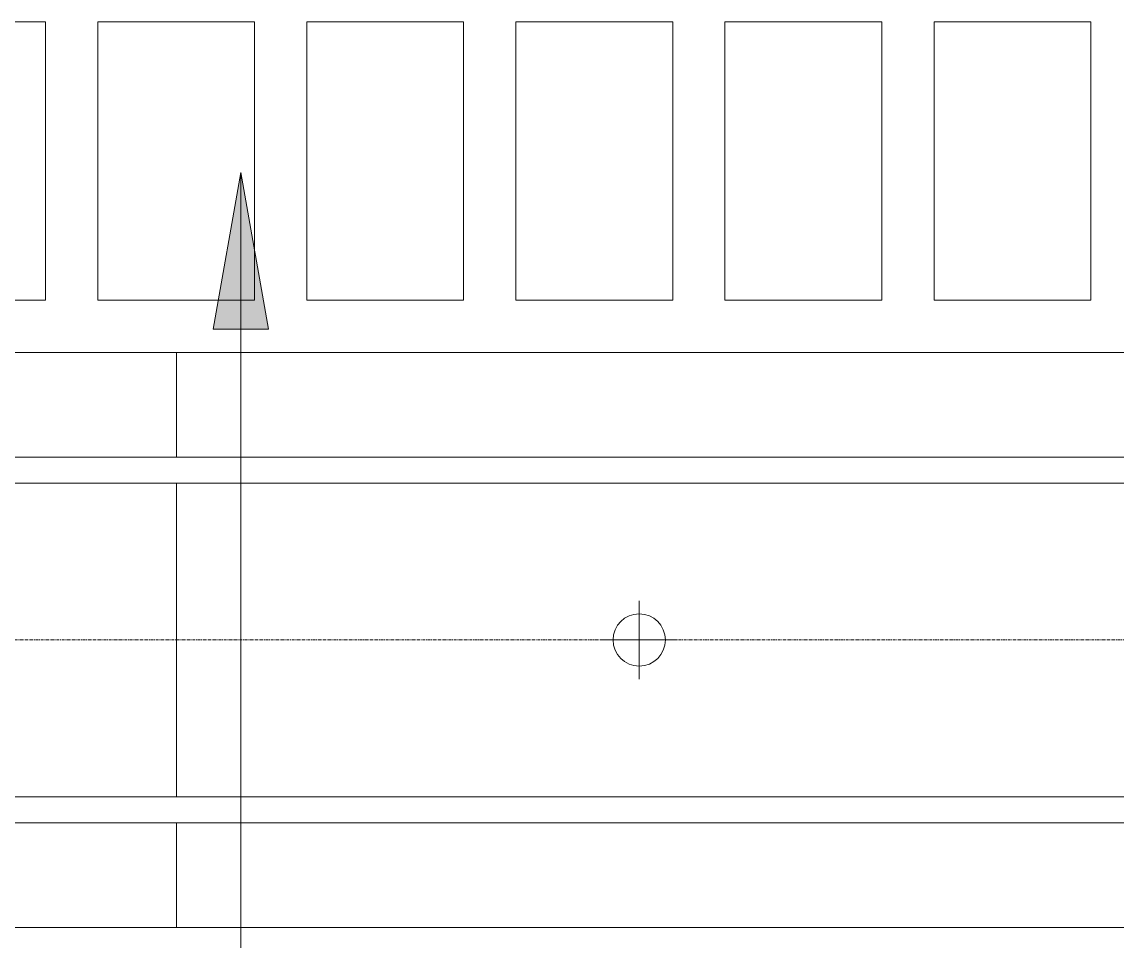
# Model space of a CAD drawing. Header units: millimetres. Extents: x -794326 to -715748, y -17796 to 22353.
# Drawn here: x -739003 to -736908, y 3003 to 4762 of the extents above; entities that cross this region are included whole.
import ezdxf

# ---------------------------------------------------------------- set-up
doc = ezdxf.new("R2010")
doc.units = ezdxf.units.MM
doc.linetypes.add('DPA_Grid _ Level 100', pattern=[10, 5.5, -1.6, 1.3, -1.6])
for name, color, linetype, lineweight in [('A-DETL-GENF', 2, 'Continuous', 35), ('A-GLAZ-CURT', 2, 'Continuous', 9), ('E-LITE-EQPM', 2, 'Continuous', 35), ('G-ANNO-TEXT', 3, 'Continuous', 9), ('S-GRID', 251, 'Continuous', 9)]:
    doc.layers.add(name, color=color, linetype=linetype, lineweight=lineweight)

# ---------------------------------------------------------------- blocks, each defined once
blk = doc.blocks.new('DPA_CP_Metal Ceiling Panel - Vertical Panel with Gap-10965286-4282-01 ENLARGED LOWER PLATFORM LEVEL - REFLECTED CEILING PLAN - SHEET 3')
at = {"layer": 'A-GLAZ-CURT'}
for p, q in [((-744857.9, 7794), (-744857.9, 7261.5)), ((-744557.9, 7794), (-744857.9, 7794)), ((-744557.9, 7794), (-744857.9, 7794)), ((-744857.9, 7794), (-744857.9, 7261.5)), ((-744857.9, 7261.5), (-744857.9, 7794)), ((-744857.9, 7794), (-744557.9, 7794)), ((-744557.9, 7794), (-744557.9, 7261.5)), ((-744557.9, 7261.5), (-744557.9, 7794)), ((-744557.9, 7794), (-744557.9, 7261.5)), ((-744557.9, 7261.5), (-744857.9, 7261.5)), ((-744857.9, 7261.5), (-744557.9, 7261.5)), ((-744557.9, 7261.5), (-744857.9, 7261.5))]:
    blk.add_line(p, q, dxfattribs=at)
blk = doc.blocks.new('System Panel - DPA-AR_Metal Ceiling Rectangular Panel-13139259-4282-01 ENLARGED LOWER PLATFORM LEVEL - REFLECTED CEILING PLAN - SHEET 3')
at = {"layer": 'A-GLAZ-CURT'}
for p, q in [((-741107.4, 4129), (-743507.4, 4129)), ((-743507.4, 4129), (-743507.4, 3929)), ((-743507.4, 3929), (-743507.4, 4129)), ((-743507.4, 4129), (-741107.4, 4129)), ((-741107.4, 3929), (-741107.4, 4129)), ((-741107.4, 4129), (-741107.4, 3929)), ((-743507.4, 3929), (-741107.4, 3929)), ((-741107.4, 3929), (-743507.4, 3929))]:
    blk.add_line(p, q, dxfattribs=at)
blk = doc.blocks.new('System Panel - DPA-AR_Metal Ceiling Rectangular Panel-V12-4282-01 ENLARGED LOWER PLATFORM LEVEL - REFLECTED CEILING PLAN - SHEET 3')
at = {"layer": 'A-GLAZ-CURT'}
for p, q in [((-736557.8, 4129), (-738707.4, 4129)), ((-738707.4, 4129), (-738707.4, 3929)), ((-738707.4, 3929), (-738707.4, 4129)), ((-738707.4, 4129), (-736557.8, 4129)), ((-738707.4, 3929), (-736557.8, 3929)), ((-736557.8, 3929), (-738707.4, 3929))]:
    blk.add_line(p, q, dxfattribs=at)
blk = doc.blocks.new('System Panel - DPA-AR_Metal Ceiling Rectangular Panel-V27-4282-01 ENLARGED LOWER PLATFORM LEVEL - REFLECTED CEILING PLAN - SHEET 3')
at = {"layer": 'A-GLAZ-CURT'}
for p, q in [((-773182.4, 3879), (-775582.4, 3879)), ((-775582.4, 3879), (-775582.4, 3279)), ((-775582.4, 3279), (-775582.4, 3879)), ((-775582.4, 3879), (-773182.4, 3879)), ((-773182.4, 3279), (-773182.4, 3879)), ((-773182.4, 3879), (-773182.4, 3279)), ((-775582.4, 3279), (-773182.4, 3279)), ((-773182.4, 3279), (-775582.4, 3279))]:
    blk.add_line(p, q, dxfattribs=at)
blk = doc.blocks.new('LGF_DL_SAA_LowPower_DL1a - LGF_DL_SAA_LowPower_DL1a-8832329-4282-01 ENLARGED LOWER PLATFORM LEVEL - REFLECTED CEILING PLAN - SHEET 3')
at = {"layer": 'A-DETL-GENF', "lineweight": 9}
for p, q in [((0, 75), (0, -75)), ((72.5, 0), (-72.5, 0))]:
    blk.add_line(p, q, dxfattribs=at)
blk.add_circle((0, 0), 50, dxfattribs=at)

msp = doc.modelspace()

# ---------------------------------------------------------------- hatches: boundary and pattern name
at = {"layer": 'G-ANNO-TEXT'}
msp.add_hatch(color=7, dxfattribs=at).paths.add_polyline_path([(-738584.2, 4473.4), (-738637.1, 4173.4), (-738531.3, 4173.4)])

# ---------------------------------------------------------------- linework, layer by layer
at = {"layer": 'G-ANNO-TEXT', "color": 10}
for p, q in [((-738584.2, 4473.4), (-738637.1, 4173.4)), ((-738531.3, 4173.4), (-738584.2, 4473.4)), ((-738584.2, 4473.4), (-738584.2, -2863.6)), ((-738637.1, 4173.4), (-738531.3, 4173.4))]:
    msp.add_line(p, q, dxfattribs=at)
at = {"layer": 'S-GRID', "linetype": 'DPA_Grid _ Level 100'}
msp.add_line((-720981.3, 3579), (-792981.8, 3579), dxfattribs=at)

# ---------------------------------------------------------------- block references
at = {"layer": 'A-GLAZ-CURT'}
for name, p in [('DPA_CP_Metal Ceiling Panel - Vertical Panel with Gap-10965286-4282-01 ENLARGED LOWER PLATFORM LEVEL - REFLECTED CEILING PLAN - SHEET 3', (5600, -3032.5)), ('DPA_CP_Metal Ceiling Panel - Vertical Panel with Gap-10965286-4282-01 ENLARGED LOWER PLATFORM LEVEL - REFLECTED CEILING PLAN - SHEET 3', (6000, -3032.5)), ('DPA_CP_Metal Ceiling Panel - Vertical Panel with Gap-10965286-4282-01 ENLARGED LOWER PLATFORM LEVEL - REFLECTED CEILING PLAN - SHEET 3', (6400, -3032.5)), ('DPA_CP_Metal Ceiling Panel - Vertical Panel with Gap-10965286-4282-01 ENLARGED LOWER PLATFORM LEVEL - REFLECTED CEILING PLAN - SHEET 3', (6800, -3032.5)), ('DPA_CP_Metal Ceiling Panel - Vertical Panel with Gap-10965286-4282-01 ENLARGED LOWER PLATFORM LEVEL - REFLECTED CEILING PLAN - SHEET 3', (7200, -3032.5)), ('DPA_CP_Metal Ceiling Panel - Vertical Panel with Gap-10965286-4282-01 ENLARGED LOWER PLATFORM LEVEL - REFLECTED CEILING PLAN - SHEET 3', (7600, -3032.5)), ('System Panel - DPA-AR_Metal Ceiling Rectangular Panel-13139259-4282-01 ENLARGED LOWER PLATFORM LEVEL - REFLECTED CEILING PLAN - SHEET 3', (2400, 0)), ('System Panel - DPA-AR_Metal Ceiling Rectangular Panel-V12-4282-01 ENLARGED LOWER PLATFORM LEVEL - REFLECTED CEILING PLAN - SHEET 3', (0, 0)), ('System Panel - DPA-AR_Metal Ceiling Rectangular Panel-V27-4282-01 ENLARGED LOWER PLATFORM LEVEL - REFLECTED CEILING PLAN - SHEET 3', (34475, 0)), ('System Panel - DPA-AR_Metal Ceiling Rectangular Panel-V27-4282-01 ENLARGED LOWER PLATFORM LEVEL - REFLECTED CEILING PLAN - SHEET 3', (36875, 0)), ('System Panel - DPA-AR_Metal Ceiling Rectangular Panel-13139259-4282-01 ENLARGED LOWER PLATFORM LEVEL - REFLECTED CEILING PLAN - SHEET 3', (2400, -900)), ('System Panel - DPA-AR_Metal Ceiling Rectangular Panel-13139259-4282-01 ENLARGED LOWER PLATFORM LEVEL - REFLECTED CEILING PLAN - SHEET 3', (4800, -900))]:
    msp.add_blockref(name, p, dxfattribs=at)
at = {"layer": 'E-LITE-EQPM', "extrusion": (0, 0, -1), "rotation": 180}
msp.add_blockref('LGF_DL_SAA_LowPower_DL1a - LGF_DL_SAA_LowPower_DL1a-8832329-4282-01 ENLARGED LOWER PLATFORM LEVEL - REFLECTED CEILING PLAN - SHEET 3', (737821.9, 3579), dxfattribs=at)

doc.saveas('drawing.dxf')
